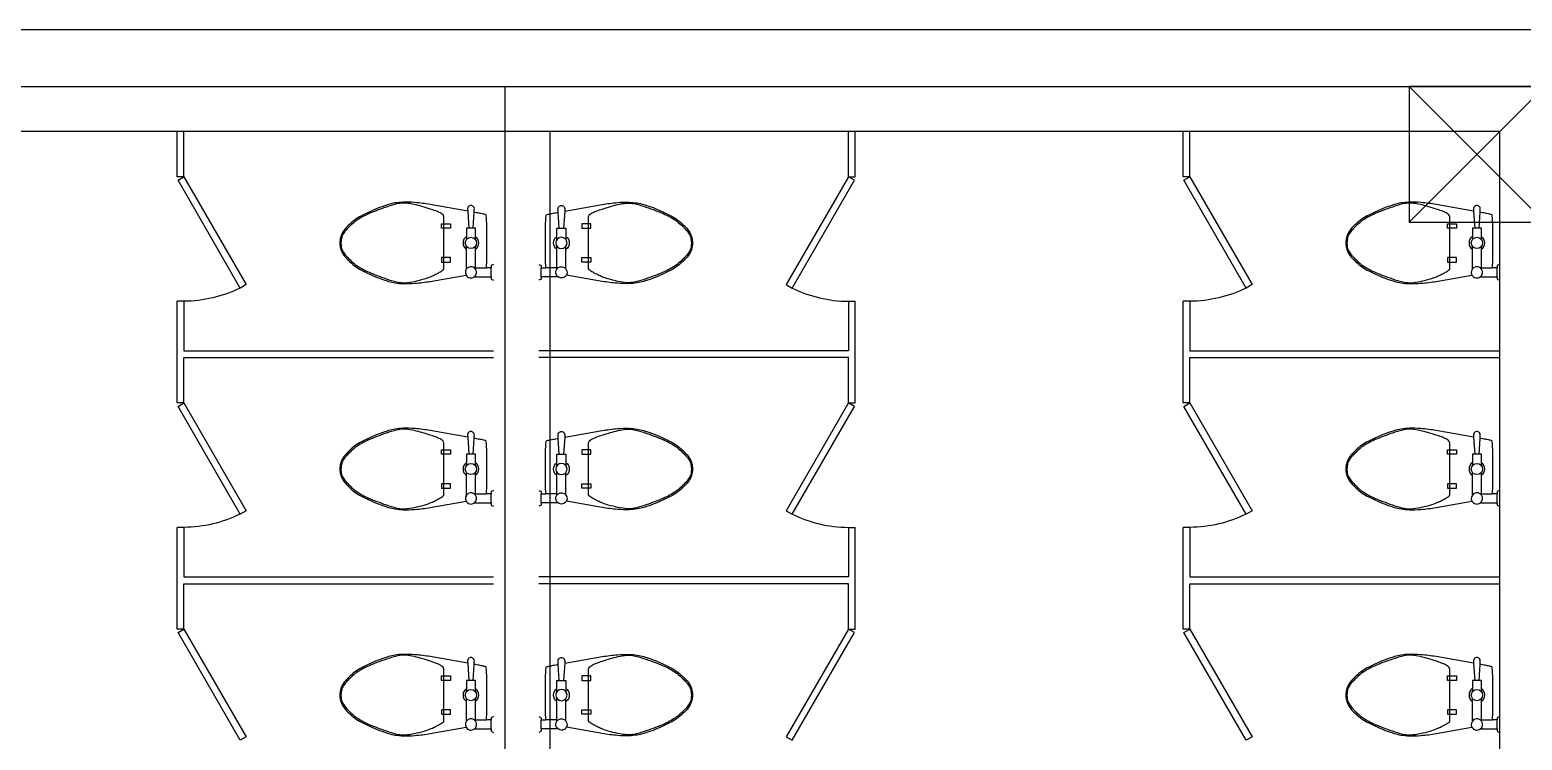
# Model space of a CAD drawing. Header units: millimetres. Extents: x 50157 to 283139, y 29188 to 187058.
# Drawn here: x 155891 to 162493, y 107996 to 111138 of the extents above; entities that cross this region are included whole.
import ezdxf

# ---------------------------------------------------------------- set-up
doc = ezdxf.new("R2010")
doc.units = ezdxf.units.MM
for name, color, linetype in [('A-FIN', 6, 'Continuous'), ('A-RC', 2, 'Continuous'), ('A-TOILET', 252, 'Continuous'), ('A-WALL', 3, 'Continuous')]:
    doc.layers.add(name, color=color, linetype=linetype)
doc.layers.add('G-DEF1', color=163, linetype='Continuous', plot=False)

# ---------------------------------------------------------------- blocks, each defined once
blk = doc.blocks.new('COL')
at = {"layer": 'A-RC'}
blk.add_lwpolyline([(-2370007.4, 768928.4), (-2369407.4, 768928.4), (-2369407.4, 769528.4), (-2370007.4, 769528.4)], close=True, dxfattribs=at)
at = {"layer": 'G-DEF1', "flags": 128}
for points in [[(-2370007.4, 769528.4), (-2369407.4, 768928.4)], [(-2370007.4, 768928.4), (-2369407.4, 769528.4)]]:
    blk.add_lwpolyline(points, dxfattribs=at)
blk = doc.blocks.new('AXIS-2')
blk.add_blockref('COL', (-225679.2, -14363.3))
blk = doc.blocks.new('apt104')
for p, q in [((150, -10), (110, -10)), ((110, -80), (110, -31.3)), ((115, -80), (15, -80)), ((115, -120), (15, -120)), ((-85, -230), (-85, -190)), ((-85, -190), (-65, -190)), ((-65, -190), (-65, -230)), ((65, -190), (65, -230)), ((85, -190), (65, -190)), ((85, -230), (85, -190))]:
    blk.add_line(p, q)
for points in [[(95, 0), (100, -10), (110, -10), (110, -31.3), (105.5, -31), (98.4, -30.6), (86.8, -30.2), (0, -30.1), (-86.8, -30.2), (-98.4, -30.6), (-105.5, -31), (-112.6, -31.5), (-119.1, -32.1), (-123.2, -33), (-124.8, -34.7), (-126.1, -37.6), (-127.1, -41.1), (-127.9, -44.7), (-128.8, -49), (-130.1, -55.5), (-130.9, -59.7), (-131.7, -64.2), (-132.6, -69.2), (-133.6, -75), (-134.7, -80.9), (-135.6, -85.8), (-140.8, -85.5), (-143.8, -85.4), (-147.4, -85.2), (-151.7, -85), (-156, -85.9), (-160, -88.1), (-163, -91.1), (-164.7, -94.2), (-165.6, -96.8), (-165.9, -99), (-165.9, -100), (-165.9, -101), (-165.6, -103.2), (-164.7, -105.8), (-163, -108.9), (-160, -111.9), (-156, -114.1), (-151.7, -115), (-147.4, -114.8), (-143.8, -114.6), (-140.8, -114.5), (-170, -280, 0.022182), (-178.7, -348.2, 0.0294), (-180, -400, 0.029565), (-176.7, -435.7, 0.035314), (-170, -465, 0.006976), (-166.1, -477.1, 0.004694), (-160, -495, 0.019426), (-143.8, -535.6, 0.015468), (-120, -585, 0.040875), (-101.1, -615, 0.036447), (-75, -645, 0.04843), (-50.3, -665.2, 0.068612), (-30, -675, 0.037226), (-14.4, -678.8, 0.041311), (0, -680, 0.041311), (14.4, -678.8, 0.037226), (30, -675, 0.068612), (50.3, -665.2, 0.04843), (75, -645, 0.036447), (101.1, -615, 0.040875), (120, -585, 0.015468), (143.8, -535.6, 0.019426), (160, -495, 0.004694), (166.1, -477.1, 0.006976), (170, -465, 0.035314), (176.7, -435.7, 0.029565), (180, -400, 0.0294), (178.7, -348.2, 0.022182), (170, -280), (142.1, -121.9, 0.455372), (150, -85), (150, -10), (160, -10), (165, 0)], [(-65, -90), (-135.6, -85.8, 1.060552)]]:
    blk.add_lwpolyline(points, format="xyb")
for points in [[(-140.8, -114.5), (-65, -110)], [(-15, -80), (-65, -80), (-65, -120), (-15, -120)], [(-65, -230), (-85, -230)], [(65, -230), (85, -230)]]:
    blk.add_lwpolyline(points)
blk.add_lwpolyline([(155, -485, 0.01631), (169.3, -440.5, 0.029266), (175, -415, 0.059581), (176, -392.3, 0.031679), (170, -350, 0.018716), (159.3, -306.5, 0.029941), (150, -280, 0.016406), (141.7, -261.9, 0.013101), (130, -240, 0.031874), (117.8, -221.4, 0.236068), (115, -220), (-115, -220, 0.198912), (-123.7, -223.6, 0.091569), (-135, -240, 0.015343), (-141.8, -256.5, 0.011028), (-150, -280, 0.00909), (-161.3, -317, 0.010307), (-170, -350, 0.040097), (-176.1, -388.6, 0.059581), (-175, -415, 0.029266), (-169.3, -440.5, 0.01631), (-155, -485, 0.00591), (-139.4, -527, 0.010632), (-130, -550, 0.022415), (-114.9, -580.8, 0.027113), (-100, -605, 0.025219), (-89.4, -618.7, 0.015085), (-70, -640, 0.026781), (-54.5, -654.4, 0.03156), (-40, -665, 0.081068), (-24.1, -671.9, 0.057721), (0, -675, 0.044905), (17.8, -673.7, 0.063275), (30, -670, 0.056457), (47.6, -659.7, 0.038661), (70, -640, 0.016027), (90, -618.2, 0.028675), (100, -605, 0.023657), (115.9, -578.9, 0.022415), (130, -550, 0.010632), (139.4, -527, 0.00591)], format="xyb", close=True)
blk.add_circle((0, -100), 25)
for centre, radius, start, end in [((0, -100), 35, 34.8499, 145.1501), ((0, -100), 35, 214.8499, 325.1501), ((130, -100), 25, 36.8699, 298.93716)]:
    blk.add_arc(centre, radius, start, end)
blk = doc.blocks.new('T-2')
at = {"layer": 'A-RC'}
blk.add_line((-2595286.6, 754965.1), (-2595286.6, 747065.1), dxfattribs=at)
at = {"layer": 'A-RC', "flags": 128}
blk.add_lwpolyline([(-2595286.6, 754965.1), (-2603286.6, 754965.1), (-2603286.6, 747065.1), (-2603486.6, 747065.1), (-2603486.6, 755165.1), (-2595086.6, 755165.1), (-2595086.6, 747065.1), (-2595286.6, 747065.1)], dxfattribs=at)
at = {"layer": 'A-TOILET'}
for p, q in [((-2601136.6, 754764.6), (-2601136.6, 754965.1)), ((-2601106.6, 754764.6), (-2601106.6, 754965.1)), ((-2598166.6, 754764.6), (-2598166.6, 754965.1)), ((-2598136.6, 754764.6), (-2598136.6, 754965.1)), ((-2596686.6, 754764.6), (-2596686.6, 754965.1)), ((-2596656.6, 754764.6), (-2596656.6, 754965.1)), ((-2601106.6, 754764.6), (-2601136.6, 754764.6)), ((-2598166.6, 754764.6), (-2598136.6, 754764.6)), ((-2596656.6, 754764.6), (-2596686.6, 754764.6)), ((-2601136.6, 753764.6), (-2601136.6, 754214.6)), ((-2601106.6, 754214.6), (-2601106.6, 753995.1)), ((-2598166.6, 754214.6), (-2598166.6, 753995.1)), ((-2598136.6, 753764.6), (-2598136.6, 754214.6)), ((-2596686.6, 753764.6), (-2596686.6, 754214.6)), ((-2596656.6, 754214.6), (-2596656.6, 753995.1)), ((-2601106.6, 753995.1), (-2599736.6, 753995.1)), ((-2598166.6, 753995.1), (-2599536.6, 753995.1)), ((-2596656.6, 753995.1), (-2595286.6, 753995.1)), ((-2601106.6, 753764.6), (-2601136.6, 753764.6)), ((-2598166.6, 753764.6), (-2598136.6, 753764.6)), ((-2596656.6, 753764.6), (-2596686.6, 753764.6)), ((-2601136.6, 752764.6), (-2601136.6, 753214.6)), ((-2601106.6, 753214.6), (-2601106.6, 752995.1)), ((-2598166.6, 753214.6), (-2598166.6, 752995.1)), ((-2598136.6, 752764.6), (-2598136.6, 753214.6)), ((-2596686.6, 752764.6), (-2596686.6, 753214.6)), ((-2596656.6, 753214.6), (-2596656.6, 752995.1)), ((-2601106.6, 752995.1), (-2599736.6, 752995.1)), ((-2598166.6, 752995.1), (-2599536.6, 752995.1)), ((-2596656.6, 752995.1), (-2595286.6, 752995.1)), ((-2601106.6, 752764.6), (-2601136.6, 752764.6)), ((-2598166.6, 752764.6), (-2598136.6, 752764.6)), ((-2596656.6, 752764.6), (-2596686.6, 752764.6))]:
    blk.add_line(p, q, dxfattribs=at)
for points in [[(-2601106.6, 754764.6), (-2600831.6, 754288.2), (-2600857.5, 754273.2), (-2601132.5, 754749.6)], [(-2598166.6, 754764.6), (-2598441.6, 754288.2), (-2598415.6, 754273.2), (-2598140.6, 754749.6)], [(-2596656.6, 754764.6), (-2596381.6, 754288.2), (-2596407.5, 754273.2), (-2596682.5, 754749.6)], [(-2601106.6, 753764.6), (-2600831.6, 753288.2), (-2600857.5, 753273.2), (-2601132.5, 753749.6)], [(-2598166.6, 753764.6), (-2598441.6, 753288.2), (-2598415.6, 753273.2), (-2598140.6, 753749.6)], [(-2596656.6, 753764.6), (-2596381.6, 753288.2), (-2596407.5, 753273.2), (-2596682.5, 753749.6)], [(-2601106.6, 752764.6), (-2600831.6, 752288.2), (-2600857.5, 752273.2), (-2601132.5, 752749.6)], [(-2598166.6, 752764.6), (-2598441.6, 752288.2), (-2598415.6, 752273.2), (-2598140.6, 752749.6)], [(-2596656.6, 752764.6), (-2596381.6, 752288.2), (-2596407.5, 752273.2), (-2596682.5, 752749.6)]]:
    blk.add_lwpolyline(points, close=True, dxfattribs=at)
for points in [[(-2600857.5, 754273.2, -0.1142), (-2601106.6, 754214.6), (-2601136.6, 754214.6)], [(-2598415.6, 754273.2, 0.1142), (-2598166.6, 754214.6), (-2598136.6, 754214.6)], [(-2596407.5, 754273.2, -0.1142), (-2596656.6, 754214.6), (-2596686.6, 754214.6)], [(-2600857.5, 753273.2, -0.1142), (-2601106.6, 753214.6), (-2601136.6, 753214.6)], [(-2598415.6, 753273.2, 0.1142), (-2598166.6, 753214.6), (-2598136.6, 753214.6)], [(-2596407.5, 753273.2, -0.1142), (-2596656.6, 753214.6), (-2596686.6, 753214.6)]]:
    blk.add_lwpolyline(points, format="xyb", dxfattribs=at)
for points in [[(-2601106.6, 753764.6), (-2601106.6, 753965.1), (-2599736.6, 753965.1)], [(-2598166.6, 753764.6), (-2598166.6, 753965.1), (-2599536.6, 753965.1)], [(-2596656.6, 753764.6), (-2596656.6, 753965.1), (-2595286.6, 753965.1)], [(-2601106.6, 752764.6), (-2601106.6, 752965.1), (-2599736.6, 752965.1)], [(-2598166.6, 752764.6), (-2598166.6, 752965.1), (-2599536.6, 752965.1)], [(-2596656.6, 752764.6), (-2596656.6, 752965.1), (-2595286.6, 752965.1)]]:
    blk.add_lwpolyline(points, dxfattribs=at)
at = {"layer": 'A-WALL'}
for p, q in [((-2599686.6, 755165.1), (-2599686.6, 751965.1)), ((-2599486.6, 751965.1), (-2599486.6, 754965.1))]:
    blk.add_line(p, q, dxfattribs=at)
at = {"layer": 'A-TOILET'}
for p, rotation in [((-2599736.6, 754472.6), 270.0000006386023), ((-2595286.6, 754472.6), 270.0000006386127), ((-2599736.6, 753472.6), 270.0000006386023), ((-2595286.6, 753472.6), 270.0000006386127), ((-2599736.6, 752472.6), 270.0000006386023), ((-2595286.6, 752472.6), 270.0000006386127)]:
    blk.add_blockref('apt104', p, dxfattribs=dict(at, rotation=rotation))
at = {"layer": 'A-TOILET', "xscale": -1, "rotation": 89.9999993613869}
for p in [(-2599536.6, 754472.6), (-2599536.6, 753472.6), (-2599536.6, 752472.6)]:
    blk.add_blockref('apt104', p, dxfattribs=at)

msp = doc.modelspace()

# ---------------------------------------------------------------- linework, layer by layer
at = {"layer": 'A-FIN', "flags": 128}
msp.add_lwpolyline([(162592.5, 110887.8), (162592.5, 111137.8), (145592.5, 111137.8)], dxfattribs=at)

# ---------------------------------------------------------------- block references
msp.add_blockref('AXIS-2', (2757679.1, -644277.3))

# ---------------------------------------------------------------- next in the draw order: block references
msp.add_blockref('T-2', (2757679.1, -644277.3))

doc.saveas('drawing.dxf')
